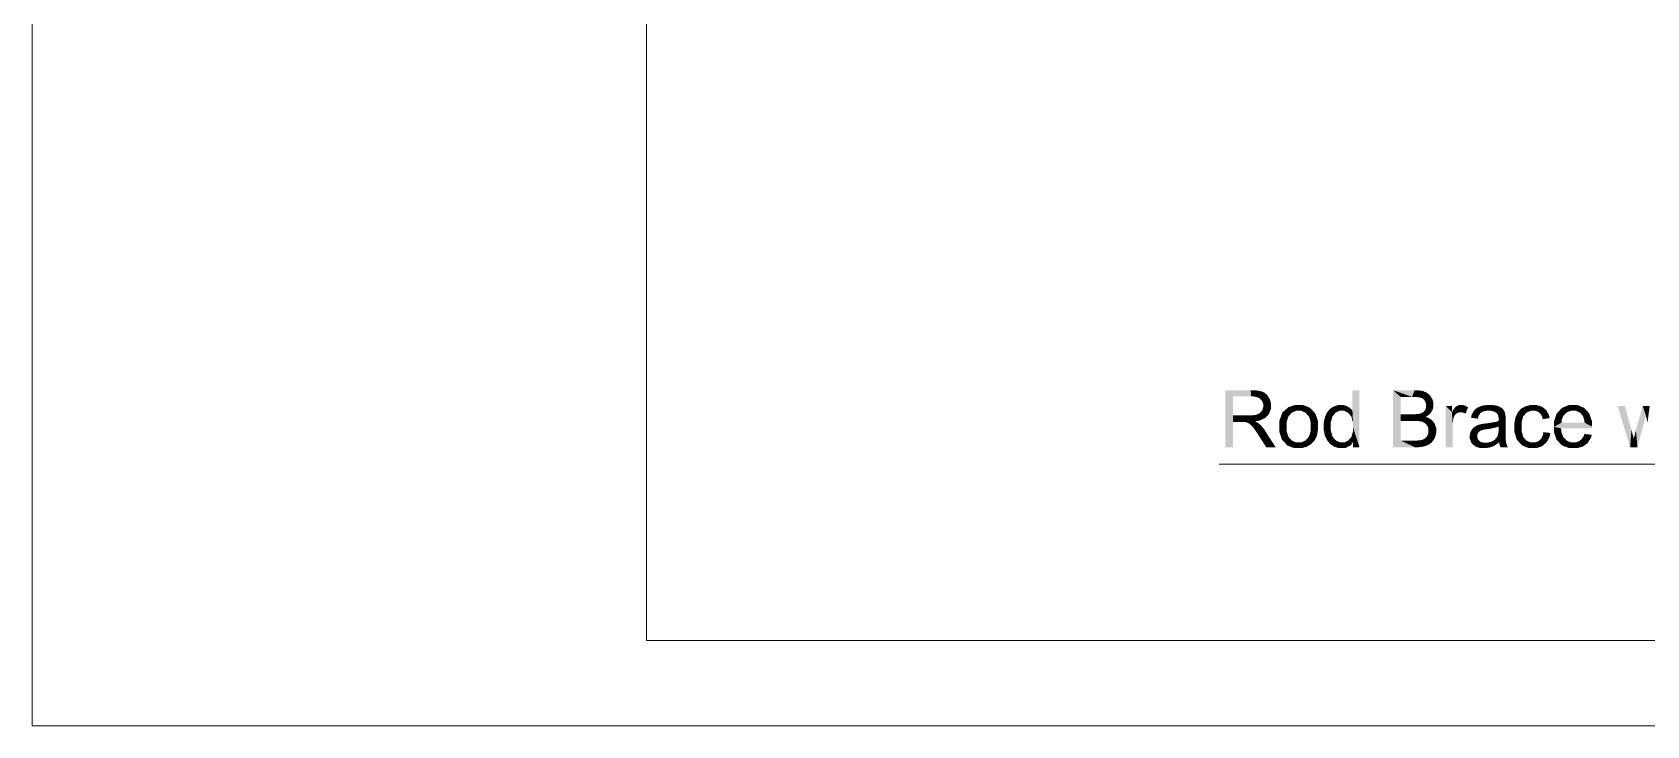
# Model space of a CAD drawing. Header units: millimetres. Extents: x 2 to 579, y 1 to 405.
# Drawn here: x 116.9 to 176.6, y 78.6 to 104.2 of the extents above; entities that cross this region are included whole.
import ezdxf

# ---------------------------------------------------------------- set-up
doc = ezdxf.new("R2010")
doc.units = ezdxf.units.MM
doc.linetypes.add('XKITLINE00', pattern=[0])
doc.layers.add('GraphicObject', color=6, linetype='Continuous', lineweight=0)
doc.layers.add('LinkedObject', color=7, linetype='Continuous', lineweight=0)

# ---------------------------------------------------------------- blocks, each defined once
blk = doc.blocks.new('*A3')
at = {"layer": 'GraphicObject', "color": 3, "linetype": 'XKITLINE00', "lineweight": 0}
for p, q in [((116.943, 217.521), (116.943, 78.569)), ((116.943, 78.569), (251.502, 78.569))]:
    blk.add_line(p, q, dxfattribs=at)
blk = doc.blocks.new('*A4')
at = {"layer": 'LinkedObject'}
for points in [[(161.282, 90.026), (161.004, 88.849), (161.004, 90.955)], [(161.004, 90.955), (161.282, 90.724), (161.282, 90.026)], [(161.948, 90.724), (161.004, 90.955), (161.936, 90.955)], [(161.282, 90.724), (161.004, 90.955), (161.948, 90.724)], [(161.936, 90.955), (162.065, 90.724), (161.948, 90.724)], [(162.29, 90.927), (161.936, 90.955), (162.077, 90.955)], [(162.364, 90.898), (161.936, 90.955), (162.29, 90.927)], [(162.236, 90.675), (161.936, 90.955), (162.364, 90.898)], [(162.065, 90.724), (161.936, 90.955), (162.236, 90.675)], [(162.364, 90.898), (162.29, 90.627), (162.236, 90.675)], [(162.437, 90.87), (162.29, 90.627), (162.364, 90.898)], [(162.29, 90.627), (162.437, 90.87), (162.344, 90.579)], [(162.344, 90.579), (162.437, 90.87), (162.597, 90.698)], [(162.597, 90.698), (162.398, 90.456), (162.344, 90.579)], [(162.641, 90.626), (162.398, 90.456), (162.597, 90.698)], [(162.685, 90.468), (162.398, 90.456), (162.641, 90.626)], [(162.597, 90.698), (162.437, 90.87), (162.554, 90.77)], [(165.951, 90.955), (165.692, 90.199), (165.692, 90.955)], [(165.951, 90.955), (165.715, 89.746), (165.692, 90.199)], [(165.715, 89.746), (165.951, 90.955), (165.951, 88.849)], [(167.196, 90.955), (167.474, 89.822), (167.196, 88.849)], [(167.474, 90.071), (167.474, 89.822), (167.196, 90.955)], [(167.196, 90.955), (167.474, 90.707), (167.474, 90.071)], [(167.896, 90.707), (167.196, 90.955), (167.986, 90.955)], [(167.474, 90.707), (167.196, 90.955), (167.896, 90.707)], [(167.896, 90.707), (167.986, 90.955), (168.009, 90.707)], [(167.986, 90.955), (168.17, 90.692), (168.009, 90.707)], [(168.107, 90.955), (168.17, 90.692), (167.986, 90.955)], [(168.301, 90.923), (168.17, 90.692), (168.107, 90.955)], [(168.17, 90.692), (168.301, 90.923), (168.217, 90.677)], [(168.217, 90.677), (168.301, 90.923), (168.264, 90.663)], [(168.264, 90.663), (168.301, 90.923), (168.374, 90.891)], [(168.374, 90.891), (168.336, 90.608), (168.264, 90.663)], [(168.447, 90.859), (168.336, 90.608), (168.374, 90.891)], [(168.561, 90.761), (168.336, 90.608), (168.447, 90.859)], [(168.602, 90.694), (168.336, 90.608), (168.561, 90.761)], [(168.336, 90.608), (168.602, 90.694), (168.361, 90.568)], [(168.602, 90.694), (168.386, 90.528), (168.361, 90.568)], [(168.386, 90.528), (168.602, 90.694), (168.411, 90.436)], [(168.411, 90.436), (168.602, 90.694), (168.685, 90.416)], [(168.685, 90.489), (168.602, 90.694), (168.644, 90.628)], [(168.685, 90.416), (168.602, 90.694), (168.685, 90.489)], [(161.282, 90.026), (161.282, 89.784), (161.004, 88.849)], [(161.605, 89.784), (161.282, 90.026), (161.88, 90.026)], [(161.282, 89.784), (161.282, 90.026), (161.605, 89.784)], [(161.605, 89.784), (161.88, 90.026), (161.659, 89.784)], [(161.659, 89.784), (161.88, 90.026), (161.736, 89.779)], [(161.736, 89.779), (161.88, 90.026), (161.76, 89.774)], [(161.76, 89.774), (161.88, 90.026), (161.792, 89.766)], [(161.792, 89.766), (161.88, 90.026), (161.856, 89.738)], [(161.856, 89.738), (161.88, 90.026), (161.976, 90.026)], [(161.856, 89.738), (161.976, 90.026), (161.887, 89.718)], [(161.976, 90.026), (162.093, 89.807), (161.887, 89.718)], [(162.125, 90.046), (162.093, 89.807), (161.976, 90.026)], [(162.093, 89.807), (162.125, 90.046), (162.244, 89.828)], [(162.179, 90.066), (162.54, 90.003), (162.125, 90.046)], [(162.468, 89.926), (162.125, 90.046), (162.54, 90.003)], [(162.244, 89.828), (162.125, 90.046), (162.468, 89.926)], [(162.233, 90.086), (162.54, 90.003), (162.179, 90.066)], [(162.54, 90.003), (162.233, 90.086), (162.314, 90.149)], [(162.342, 90.192), (162.54, 90.003), (162.314, 90.149)], [(162.37, 90.236), (162.54, 90.003), (162.342, 90.192)], [(162.37, 90.236), (162.685, 90.381), (162.54, 90.003)], [(162.398, 90.33), (162.685, 90.381), (162.37, 90.236)], [(162.685, 90.381), (162.398, 90.456), (162.685, 90.468)], [(162.398, 90.456), (162.685, 90.381), (162.398, 90.382)], [(162.685, 90.381), (162.398, 90.33), (162.398, 90.382)], [(162.54, 90.003), (162.685, 90.381), (162.612, 90.08)], [(162.612, 90.08), (162.685, 90.381), (162.685, 90.269)], [(163.228, 90.24), (162.992, 89.613), (163.11, 90.138)], [(163.322, 89.978), (162.992, 89.613), (163.228, 90.24)], [(163.11, 90.138), (162.992, 89.613), (162.992, 89.825)], [(163.566, 90.41), (163.228, 90.24), (163.326, 90.325)], [(163.707, 90.41), (163.228, 90.24), (163.566, 90.41)], [(163.61, 90.195), (163.228, 90.24), (163.707, 90.41)], [(163.228, 90.24), (163.449, 90.122), (163.385, 90.05)], [(163.449, 90.122), (163.228, 90.24), (163.61, 90.195)], [(163.322, 89.978), (163.228, 90.24), (163.385, 90.05)], [(163.61, 90.195), (163.707, 90.41), (163.707, 90.195)], [(163.707, 90.41), (163.802, 90.195), (163.707, 90.195)], [(164.121, 90.307), (163.707, 90.41), (163.864, 90.41)], [(164.221, 90.204), (163.707, 90.41), (164.121, 90.307)], [(163.962, 90.122), (163.707, 90.41), (164.221, 90.204)], [(163.802, 90.195), (163.707, 90.41), (163.962, 90.122)], [(163.962, 90.122), (164.221, 90.204), (164.026, 90.049)], [(164.221, 90.204), (164.091, 89.976), (164.026, 90.049)], [(164.091, 89.976), (164.221, 90.204), (164.155, 89.762)], [(164.155, 89.762), (164.221, 90.204), (164.42, 89.634)], [(164.42, 89.816), (164.221, 90.204), (164.32, 90.101)], [(164.42, 89.634), (164.221, 90.204), (164.42, 89.816)], [(164.705, 90.026), (164.629, 89.611), (164.667, 89.933)], [(164.952, 89.984), (164.629, 89.611), (164.705, 90.026)], [(164.743, 90.119), (165.01, 90.054), (164.705, 90.026)], [(164.705, 90.026), (165.01, 90.054), (164.952, 89.984)], [(164.857, 90.261), (165.01, 90.054), (164.743, 90.119)], [(165.067, 90.125), (164.857, 90.261), (164.933, 90.311)], [(165.01, 90.054), (164.857, 90.261), (165.067, 90.125)], [(165.009, 90.36), (165.211, 90.195), (164.933, 90.311)], [(164.933, 90.311), (165.211, 90.195), (165.067, 90.125)], [(165.178, 90.41), (165.211, 90.195), (165.009, 90.36)], [(165.272, 90.41), (165.211, 90.195), (165.178, 90.41)], [(165.211, 90.195), (165.272, 90.41), (165.298, 90.195)], [(165.272, 90.41), (165.386, 90.195), (165.298, 90.195)], [(165.341, 90.41), (165.386, 90.195), (165.272, 90.41)], [(165.464, 90.381), (165.386, 90.195), (165.341, 90.41)], [(165.517, 90.351), (165.386, 90.195), (165.464, 90.381)], [(165.517, 90.351), (165.534, 90.122), (165.386, 90.195)], [(165.571, 90.322), (165.534, 90.122), (165.517, 90.351)], [(165.659, 90.246), (165.534, 90.122), (165.571, 90.322)], [(165.692, 90.199), (165.534, 90.122), (165.659, 90.246)], [(165.534, 90.122), (165.692, 90.199), (165.595, 90.049)], [(165.595, 90.049), (165.692, 90.199), (165.655, 89.975)], [(165.692, 90.199), (165.715, 89.746), (165.655, 89.975)], [(167.962, 89.822), (167.474, 90.071), (167.93, 90.071)], [(167.474, 89.822), (167.474, 90.071), (167.962, 89.822)], [(168.063, 89.822), (167.93, 90.071), (168.023, 90.071)], [(167.962, 89.822), (167.93, 90.071), (168.063, 89.822)], [(168.156, 90.083), (168.391, 89.97), (168.023, 90.071)], [(168.023, 90.071), (168.391, 89.97), (168.063, 89.822)], [(168.197, 90.095), (168.465, 90.006), (168.156, 90.083)], [(168.391, 89.97), (168.156, 90.083), (168.465, 90.006)], [(168.25, 90.111), (168.465, 90.006), (168.197, 90.095)], [(168.33, 90.163), (168.612, 90.162), (168.25, 90.111)], [(168.25, 90.111), (168.612, 90.162), (168.465, 90.006)], [(168.357, 90.2), (168.612, 90.162), (168.33, 90.163)], [(168.612, 90.162), (168.357, 90.2), (168.384, 90.237)], [(168.384, 90.237), (168.685, 90.416), (168.612, 90.162)], [(168.411, 90.328), (168.685, 90.416), (168.384, 90.237)], [(168.685, 90.416), (168.411, 90.384), (168.411, 90.436)], [(168.411, 90.384), (168.685, 90.416), (168.411, 90.328)], [(168.465, 90.006), (168.612, 90.162), (168.575, 90.103)], [(168.612, 90.162), (168.685, 90.416), (168.648, 90.222)], [(168.648, 90.222), (168.685, 90.416), (168.685, 90.349)], [(169.133, 90.376), (169.367, 90.144), (169.133, 88.849)], [(169.367, 90.144), (169.133, 90.376), (169.367, 90.376)], [(169.133, 88.849), (169.367, 90.144), (169.392, 88.849)], [(169.531, 90.358), (169.367, 90.144), (169.493, 90.332)], [(169.641, 90.142), (169.367, 90.144), (169.531, 90.358)], [(169.493, 90.332), (169.367, 90.144), (169.412, 90.225)], [(169.367, 90.144), (169.392, 89.648), (169.392, 88.849)], [(169.392, 89.648), (169.367, 90.144), (169.392, 89.73)], [(169.392, 89.73), (169.367, 90.144), (169.414, 89.881)], [(169.414, 89.881), (169.367, 90.144), (169.435, 89.95)], [(169.435, 89.95), (169.367, 90.144), (169.45, 89.995)], [(169.45, 89.995), (169.367, 90.144), (169.498, 90.066)], [(169.498, 90.066), (169.367, 90.144), (169.531, 90.091)], [(169.531, 90.091), (169.367, 90.144), (169.565, 90.117)], [(169.565, 90.117), (169.367, 90.144), (169.641, 90.142)], [(169.569, 90.384), (169.683, 90.142), (169.531, 90.358)], [(169.531, 90.358), (169.683, 90.142), (169.641, 90.142)], [(169.651, 90.41), (169.683, 90.142), (169.569, 90.384)], [(169.696, 90.41), (169.683, 90.142), (169.651, 90.41)], [(169.696, 90.41), (169.73, 90.142), (169.683, 90.142)], [(169.894, 90.368), (169.696, 90.41), (169.761, 90.41)], [(169.961, 90.327), (169.696, 90.41), (169.894, 90.368)], [(169.824, 90.115), (169.696, 90.41), (169.961, 90.327)], [(169.73, 90.142), (169.696, 90.41), (169.824, 90.115)], [(169.824, 90.115), (169.961, 90.327), (169.871, 90.088)], [(170.184, 90.202), (170.071, 89.94), (170.145, 90.152)], [(170.408, 90.1), (170.071, 89.94), (170.184, 90.202)], [(170.145, 90.152), (170.071, 89.94), (170.088, 90.021)], [(170.344, 89.987), (170.071, 89.94), (170.408, 90.1)], [(170.224, 90.252), (170.495, 90.163), (170.184, 90.202)], [(170.408, 90.1), (170.184, 90.202), (170.452, 90.131)], [(170.452, 90.131), (170.184, 90.202), (170.495, 90.163)], [(170.338, 90.329), (170.495, 90.163), (170.224, 90.252)], [(170.412, 90.356), (170.495, 90.163), (170.338, 90.329)], [(170.66, 90.41), (170.412, 90.356), (170.487, 90.383)], [(170.63, 90.195), (170.412, 90.356), (170.66, 90.41)], [(170.495, 90.163), (170.412, 90.356), (170.63, 90.195)], [(170.63, 90.195), (170.66, 90.41), (170.721, 90.195)], [(170.721, 90.195), (170.66, 90.41), (170.818, 90.195)], [(170.759, 90.41), (170.818, 90.195), (170.66, 90.41)], [(171.015, 90.387), (170.759, 90.41), (170.856, 90.41)], [(171.076, 90.364), (170.759, 90.41), (171.015, 90.387)], [(170.965, 90.151), (170.759, 90.41), (171.076, 90.364)], [(170.818, 90.195), (170.759, 90.41), (170.965, 90.151)], [(170.965, 90.151), (171.076, 90.364), (171.015, 90.108)], [(171.015, 90.108), (171.076, 90.364), (171.051, 90.075)], [(171.076, 90.364), (171.088, 89.964), (171.051, 90.075)], [(171.256, 90.248), (171.088, 89.964), (171.076, 90.364)], [(171.227, 90.283), (171.076, 90.364), (171.137, 90.341)], [(171.256, 90.248), (171.076, 90.364), (171.227, 90.283)], [(171.087, 89.845), (171.342, 90.039), (171.086, 89.818)], [(171.086, 89.818), (171.342, 90.039), (171.088, 89.616)], [(171.088, 89.878), (171.342, 90.039), (171.087, 89.845)], [(171.284, 90.213), (171.088, 89.964), (171.256, 90.248)], [(171.325, 90.125), (171.088, 89.964), (171.284, 90.213)], [(171.336, 90.072), (171.088, 89.964), (171.325, 90.125)], [(171.088, 89.964), (171.336, 90.072), (171.342, 90.039)], [(171.088, 89.964), (171.342, 90.039), (171.088, 89.885)], [(171.088, 89.885), (171.342, 90.039), (171.088, 89.878)], [(171.349, 89.92), (171.088, 89.616), (171.342, 90.039)], [(171.753, 90.039), (171.671, 89.607), (171.712, 89.947)], [(171.997, 89.987), (171.671, 89.607), (171.753, 90.039)], [(171.794, 90.132), (172.058, 90.057), (171.753, 90.039)], [(171.753, 90.039), (172.058, 90.057), (171.997, 89.987)], [(171.918, 90.271), (172.058, 90.057), (171.794, 90.132)], [(172.119, 90.127), (171.918, 90.271), (172.002, 90.317)], [(172.058, 90.057), (171.918, 90.271), (172.119, 90.127)], [(172.085, 90.363), (172.278, 90.197), (172.002, 90.317)], [(172.002, 90.317), (172.278, 90.197), (172.119, 90.127)], [(172.267, 90.41), (172.278, 90.197), (172.085, 90.363)], [(172.365, 90.41), (172.278, 90.197), (172.267, 90.41)], [(172.278, 90.197), (172.365, 90.41), (172.375, 90.197)], [(172.365, 90.41), (172.44, 90.197), (172.375, 90.197)], [(172.692, 90.347), (172.365, 90.41), (172.489, 90.41)], [(172.771, 90.284), (172.365, 90.41), (172.692, 90.347)], [(172.55, 90.158), (172.365, 90.41), (172.771, 90.284)], [(172.44, 90.197), (172.365, 90.41), (172.55, 90.158)], [(172.55, 90.158), (172.771, 90.284), (172.595, 90.119)], [(172.771, 90.284), (172.641, 90.08), (172.595, 90.119)], [(172.641, 90.08), (172.771, 90.284), (172.704, 89.965)], [(172.704, 89.965), (172.771, 90.284), (172.973, 89.925)], [(172.95, 90.041), (172.771, 90.284), (172.849, 90.221)], [(172.973, 89.925), (172.771, 90.284), (172.95, 90.041)], [(173.331, 90.197), (173.133, 89.792), (173.232, 90.091)], [(173.486, 90.018), (173.133, 89.792), (173.331, 90.197)], [(173.43, 90.303), (173.608, 90.137), (173.331, 90.197)], [(173.331, 90.197), (173.608, 90.137), (173.486, 90.018)], [(173.844, 90.41), (173.43, 90.303), (173.687, 90.41)], [(173.757, 90.197), (173.43, 90.303), (173.844, 90.41)], [(173.608, 90.137), (173.43, 90.303), (173.757, 90.197)], [(173.757, 90.197), (173.844, 90.41), (173.846, 90.197)], [(173.844, 90.41), (173.944, 90.197), (173.846, 90.197)], [(174.247, 90.306), (173.844, 90.41), (173.997, 90.41)], [(174.344, 90.201), (173.844, 90.41), (174.247, 90.306)], [(174.104, 90.122), (173.844, 90.41), (174.344, 90.201)], [(173.944, 90.197), (173.844, 90.41), (174.104, 90.122)], [(174.104, 90.122), (174.344, 90.201), (174.166, 90.048)], [(174.344, 90.201), (174.206, 90), (174.166, 90.048)], [(174.206, 90), (174.344, 90.201), (174.255, 89.855)], [(174.255, 89.855), (174.344, 90.201), (174.537, 89.804)], [(174.537, 89.804), (174.344, 90.201), (174.441, 90.097)], [(175.751, 90.376), (175.948, 88.849), (175.484, 90.376)], [(175.994, 89.494), (175.948, 88.849), (175.751, 90.376)], [(176.409, 90.376), (176.529, 90.024), (176.162, 89.481)], [(176.162, 89.481), (176.529, 90.024), (176.216, 88.849)], [(176.671, 90.376), (176.529, 90.024), (176.409, 90.376)], [(176.529, 90.024), (176.671, 90.376), (176.589, 89.762)], [(161.004, 88.849), (161.282, 89.784), (161.282, 88.849)], [(161.887, 89.718), (162.093, 89.807), (161.918, 89.698)], [(162.093, 89.807), (161.989, 89.628), (161.918, 89.698)], [(162.148, 89.781), (161.989, 89.628), (162.093, 89.807)], [(161.989, 89.628), (162.148, 89.781), (162.028, 89.578)], [(162.028, 89.578), (162.148, 89.781), (162.067, 89.527)], [(162.067, 89.527), (162.148, 89.781), (162.26, 89.703)], [(162.26, 89.703), (162.168, 89.382), (162.067, 89.527)], [(162.26, 89.703), (162.148, 89.781), (162.232, 89.728)], [(162.321, 89.647), (162.168, 89.382), (162.26, 89.703)], [(162.437, 89.507), (162.168, 89.382), (162.321, 89.647)], [(162.168, 89.382), (162.437, 89.507), (162.229, 89.287)], [(162.229, 89.287), (162.437, 89.507), (162.491, 89.422)], [(163.258, 89.759), (162.992, 89.613), (163.322, 89.978)], [(162.992, 89.613), (163.258, 89.759), (163.258, 89.612)], [(162.992, 89.613), (163.19, 89.021), (162.992, 89.419)], [(163.258, 89.466), (163.19, 89.021), (162.992, 89.613)], [(163.258, 89.466), (162.992, 89.613), (163.258, 89.612)], [(163.322, 89.247), (163.19, 89.021), (163.258, 89.466)], [(164.091, 89.248), (164.42, 89.634), (164.332, 89.171)], [(164.155, 89.471), (164.42, 89.634), (164.091, 89.248)], [(164.155, 89.762), (164.42, 89.634), (164.155, 89.621)], [(164.42, 89.634), (164.155, 89.471), (164.155, 89.621)], [(164.332, 89.171), (164.42, 89.634), (164.376, 89.255)], [(164.376, 89.255), (164.42, 89.634), (164.42, 89.487)], [(164.894, 89.762), (164.629, 89.611), (164.952, 89.984)], [(164.667, 89.933), (164.629, 89.611), (164.629, 89.725)], [(164.629, 89.611), (164.894, 89.762), (164.894, 89.611)], [(164.629, 89.611), (164.894, 89.464), (164.629, 89.494)], [(164.894, 89.464), (164.629, 89.611), (164.894, 89.611)], [(164.629, 89.494), (164.894, 89.464), (164.671, 89.287)], [(164.671, 89.287), (164.894, 89.464), (164.713, 89.197)], [(164.713, 89.197), (164.894, 89.464), (164.956, 89.246)], [(165.715, 89.447), (165.951, 88.849), (165.656, 89.236)], [(165.715, 89.746), (165.951, 88.849), (165.715, 89.589)], [(165.715, 89.589), (165.951, 88.849), (165.715, 89.447)], [(167.196, 88.849), (167.474, 89.822), (167.474, 89.098)], [(168.063, 89.822), (168.391, 89.97), (168.217, 89.805)], [(168.391, 89.97), (168.271, 89.787), (168.217, 89.805)], [(168.271, 89.787), (168.391, 89.97), (168.324, 89.769)], [(168.324, 89.769), (168.391, 89.97), (168.408, 89.708)], [(168.632, 89.846), (168.391, 89.97), (168.486, 89.942)], [(168.408, 89.708), (168.391, 89.97), (168.632, 89.846)], [(168.408, 89.708), (168.632, 89.846), (168.439, 89.665)], [(168.439, 89.665), (168.632, 89.846), (168.469, 89.621)], [(168.469, 89.621), (168.632, 89.846), (168.684, 89.779)], [(168.684, 89.779), (168.5, 89.519), (168.469, 89.621)], [(168.479, 89.321), (168.786, 89.46), (168.723, 89.185)], [(168.5, 89.41), (168.786, 89.46), (168.479, 89.321)], [(168.735, 89.711), (168.5, 89.519), (168.684, 89.779)], [(168.786, 89.552), (168.5, 89.519), (168.735, 89.711)], [(168.786, 89.46), (168.5, 89.519), (168.786, 89.552)], [(168.5, 89.519), (168.786, 89.46), (168.5, 89.46)], [(168.786, 89.46), (168.5, 89.41), (168.5, 89.46)], [(168.723, 89.185), (168.786, 89.46), (168.755, 89.248)], [(168.755, 89.248), (168.786, 89.46), (168.786, 89.386)], [(170.077, 89.457), (170.026, 89.252), (170.052, 89.41)], [(170.32, 89.355), (170.026, 89.252), (170.077, 89.457)], [(170.071, 89.94), (170.344, 89.987), (170.323, 89.906)], [(170.103, 89.503), (170.338, 89.382), (170.077, 89.457)], [(170.077, 89.457), (170.338, 89.382), (170.32, 89.355)], [(170.169, 89.577), (170.338, 89.382), (170.103, 89.503)], [(170.356, 89.41), (170.169, 89.577), (170.211, 89.605)], [(170.338, 89.382), (170.169, 89.577), (170.356, 89.41)], [(170.252, 89.633), (170.407, 89.452), (170.211, 89.605)], [(170.211, 89.605), (170.407, 89.452), (170.356, 89.41)], [(170.345, 89.676), (170.407, 89.452), (170.252, 89.633)], [(170.396, 89.69), (170.407, 89.452), (170.345, 89.676)], [(170.434, 89.7), (170.473, 89.481), (170.396, 89.69)], [(170.407, 89.452), (170.396, 89.69), (170.44, 89.466)], [(170.44, 89.466), (170.396, 89.69), (170.473, 89.481)], [(170.549, 89.72), (170.586, 89.507), (170.434, 89.7)], [(170.434, 89.7), (170.586, 89.507), (170.473, 89.481)], [(170.626, 89.729), (170.666, 89.518), (170.549, 89.72)], [(170.549, 89.72), (170.666, 89.518), (170.586, 89.507)], [(170.782, 89.748), (170.806, 89.538), (170.626, 89.729)], [(170.626, 89.729), (170.806, 89.538), (170.666, 89.518)], [(171.012, 89.792), (171.088, 89.616), (170.782, 89.748)], [(170.782, 89.748), (171.088, 89.616), (170.806, 89.538)], [(170.806, 89.538), (171.088, 89.616), (171.017, 89.587)], [(171.086, 89.818), (171.088, 89.616), (171.012, 89.792)], [(171.066, 89.306), (171.349, 89.489), (171.349, 89.309)], [(171.086, 89.435), (171.349, 89.489), (171.066, 89.306)], [(171.349, 89.834), (171.086, 89.521), (171.088, 89.616)], [(171.349, 89.489), (171.086, 89.521), (171.349, 89.834)], [(171.349, 89.489), (171.086, 89.435), (171.086, 89.521)], [(171.349, 89.834), (171.088, 89.616), (171.349, 89.92)], [(171.937, 89.766), (171.671, 89.607), (171.997, 89.987)], [(171.712, 89.947), (171.671, 89.607), (171.671, 89.73)], [(171.671, 89.607), (171.937, 89.766), (171.937, 89.614)], [(171.937, 89.46), (171.671, 89.607), (171.937, 89.614)], [(171.671, 89.607), (171.861, 89.02), (171.671, 89.416)], [(171.937, 89.46), (171.861, 89.02), (171.671, 89.607)], [(171.995, 89.237), (171.861, 89.02), (171.937, 89.46)], [(172.704, 89.965), (172.973, 89.925), (172.722, 89.887)], [(173.419, 89.859), (173.133, 89.792), (173.486, 90.018)], [(173.133, 89.792), (173.419, 89.859), (173.413, 89.759)], [(173.413, 89.759), (173.133, 89.6), (173.133, 89.792)], [(173.413, 89.759), (174.537, 89.615), (173.133, 89.6)], [(174.537, 89.604), (173.133, 89.6), (174.537, 89.615)], [(174.537, 89.569), (173.133, 89.6), (174.537, 89.604)], [(173.133, 89.6), (173.329, 89.022), (173.133, 89.414)], [(173.405, 89.421), (173.329, 89.022), (173.133, 89.6)], [(173.405, 89.421), (173.133, 89.6), (173.398, 89.546)], [(174.536, 89.546), (173.133, 89.6), (174.537, 89.569)], [(173.398, 89.546), (173.133, 89.6), (174.536, 89.546)], [(174.264, 89.759), (174.537, 89.615), (173.413, 89.759)], [(174.255, 89.855), (174.537, 89.804), (174.264, 89.759)], [(174.537, 89.615), (174.264, 89.759), (174.537, 89.804)], [(176.083, 89.167), (175.948, 88.849), (175.994, 89.494)], [(176.162, 89.481), (176.216, 88.849), (176.125, 89.336)], [(162.229, 89.287), (162.491, 89.422), (162.507, 88.849)], [(162.507, 88.849), (162.491, 89.422), (162.855, 88.849)], [(162.992, 89.419), (163.19, 89.021), (163.091, 89.124)], [(163.19, 89.021), (163.322, 89.247), (163.385, 89.174)], [(163.449, 89.101), (163.19, 89.021), (163.385, 89.174)], [(163.449, 89.101), (163.707, 88.816), (163.19, 89.021)], [(163.19, 89.021), (163.707, 88.816), (163.288, 88.918)], [(163.288, 88.918), (163.707, 88.816), (163.547, 88.816)], [(163.61, 89.028), (163.707, 88.816), (163.449, 89.101)], [(163.707, 88.816), (163.61, 89.028), (163.707, 89.028)], [(163.707, 88.816), (163.803, 89.028), (163.807, 88.816)], [(163.803, 89.028), (163.707, 88.816), (163.707, 89.028)], [(164.075, 88.909), (163.803, 89.028), (163.963, 89.101)], [(163.991, 88.862), (163.803, 89.028), (164.075, 88.909)], [(163.807, 88.816), (163.803, 89.028), (163.991, 88.862)], [(164.027, 89.175), (164.159, 88.956), (163.963, 89.101)], [(163.963, 89.101), (164.159, 88.956), (164.075, 88.909)], [(164.332, 89.171), (164.027, 89.175), (164.091, 89.248)], [(164.288, 89.087), (164.027, 89.175), (164.332, 89.171)], [(164.159, 88.956), (164.027, 89.175), (164.288, 89.087)], [(164.956, 89.246), (164.873, 88.966), (164.713, 89.197)], [(164.713, 89.197), (164.873, 88.966), (164.755, 89.107)], [(165.018, 89.173), (164.873, 88.966), (164.956, 89.246)], [(164.873, 88.966), (165.018, 89.173), (164.95, 88.916)], [(164.95, 88.916), (165.018, 89.173), (165.079, 89.101)], [(165.079, 89.101), (165.285, 88.816), (164.95, 88.916)], [(164.95, 88.916), (165.285, 88.816), (165.026, 88.866)], [(165.026, 88.866), (165.285, 88.816), (165.194, 88.816)], [(165.225, 89.028), (165.285, 88.816), (165.079, 89.101)], [(165.285, 88.816), (165.225, 89.028), (165.309, 89.028)], [(165.285, 88.816), (165.711, 89.043), (165.425, 88.816)], [(165.394, 89.028), (165.711, 89.043), (165.285, 88.816)], [(165.394, 89.028), (165.285, 88.816), (165.309, 89.028)], [(165.538, 89.097), (165.711, 89.043), (165.394, 89.028)], [(165.425, 88.816), (165.711, 89.043), (165.639, 88.929)], [(165.711, 89.043), (165.538, 89.097), (165.597, 89.167)], [(165.656, 89.236), (165.711, 89.043), (165.597, 89.167)], [(165.656, 89.236), (165.951, 88.849), (165.711, 89.043)], [(165.711, 89.043), (165.951, 88.849), (165.711, 88.849)], [(167.474, 89.098), (167.999, 88.849), (167.196, 88.849)], [(168, 89.098), (167.999, 88.849), (167.474, 89.098)], [(168, 89.098), (168.099, 88.849), (167.999, 88.849)], [(168.067, 89.098), (168.099, 88.849), (168, 89.098)], [(168.162, 89.103), (168.269, 88.867), (168.067, 89.098)], [(168.067, 89.098), (168.269, 88.867), (168.099, 88.849)], [(168.19, 89.108), (168.269, 88.867), (168.162, 89.103)], [(168.339, 88.884), (168.19, 89.108), (168.238, 89.116)], [(168.269, 88.867), (168.19, 89.108), (168.339, 88.884)], [(168.319, 89.145), (168.569, 88.989), (168.238, 89.116)], [(168.238, 89.116), (168.569, 88.989), (168.339, 88.884)], [(168.351, 89.165), (168.569, 88.989), (168.319, 89.145)], [(168.339, 88.884), (168.569, 88.989), (168.408, 88.902)], [(168.569, 88.989), (168.351, 89.165), (168.384, 89.185)], [(168.437, 89.244), (168.723, 89.185), (168.384, 89.185)], [(168.384, 89.185), (168.723, 89.185), (168.569, 88.989)], [(168.408, 88.902), (168.569, 88.989), (168.523, 88.954)], [(168.458, 89.282), (168.723, 89.185), (168.437, 89.244)], [(168.723, 89.185), (168.458, 89.282), (168.479, 89.321)], [(168.569, 88.989), (168.723, 89.185), (168.615, 89.023)], [(168.615, 89.023), (168.723, 89.185), (168.692, 89.121)], [(170.052, 89.41), (170.026, 89.252), (170.026, 89.308)], [(170.302, 89.293), (170.026, 89.252), (170.32, 89.355)], [(170.026, 89.252), (170.302, 89.293), (170.302, 89.259)], [(170.302, 89.207), (170.026, 89.252), (170.302, 89.259)], [(170.026, 89.252), (170.302, 89.207), (170.026, 89.157)], [(170.026, 89.157), (170.302, 89.207), (170.094, 89)], [(170.094, 89), (170.302, 89.207), (170.161, 88.938)], [(170.161, 88.938), (170.302, 89.207), (170.341, 89.121)], [(170.341, 89.121), (170.229, 88.877), (170.161, 88.938)], [(170.38, 89.087), (170.229, 88.877), (170.341, 89.121)], [(170.419, 89.052), (170.229, 88.877), (170.38, 89.087)], [(170.229, 88.877), (170.419, 89.052), (170.422, 88.816)], [(170.547, 88.816), (170.419, 89.052), (170.534, 89.018)], [(170.422, 88.816), (170.419, 89.052), (170.547, 88.816)], [(170.534, 89.018), (170.623, 88.816), (170.547, 88.816)], [(170.609, 89.018), (170.623, 88.816), (170.534, 89.018)], [(170.684, 89.018), (170.623, 88.816), (170.609, 89.018)], [(170.623, 88.816), (170.684, 89.018), (170.765, 88.841)], [(170.832, 88.865), (170.684, 89.018), (170.816, 89.05)], [(170.765, 88.841), (170.684, 89.018), (170.832, 88.865)], [(171.109, 89.037), (170.816, 89.05), (170.874, 89.083)], [(171.037, 88.976), (170.816, 89.05), (171.109, 89.037)], [(170.898, 88.89), (170.816, 89.05), (171.037, 88.976)], [(170.832, 88.865), (170.816, 89.05), (170.898, 88.89)], [(170.932, 89.116), (171.357, 89.081), (170.874, 89.083)], [(171.357, 89.081), (171.109, 89.037), (170.874, 89.083)], [(170.932, 89.116), (171.349, 89.309), (171.357, 89.081)], [(171.018, 89.205), (171.349, 89.309), (170.932, 89.116)], [(171.045, 89.262), (171.349, 89.309), (171.018, 89.205)], [(171.349, 89.309), (171.045, 89.262), (171.066, 89.306)], [(171.109, 89.037), (171.357, 89.081), (171.115, 88.983)], [(171.115, 88.983), (171.357, 89.081), (171.366, 89.033)], [(171.366, 89.033), (171.141, 88.889), (171.115, 88.983)], [(171.374, 88.985), (171.141, 88.889), (171.366, 89.033)], [(171.374, 88.985), (171.162, 88.849), (171.141, 88.889)], [(171.407, 88.893), (171.162, 88.849), (171.374, 88.985)], [(171.162, 88.849), (171.407, 88.893), (171.431, 88.849)], [(171.671, 89.416), (171.861, 89.02), (171.766, 89.123)], [(171.861, 89.02), (171.995, 89.237), (172.054, 89.168)], [(172.113, 89.098), (171.861, 89.02), (172.054, 89.168)], [(172.113, 89.098), (172.364, 88.816), (171.861, 89.02)], [(171.861, 89.02), (172.364, 88.816), (171.956, 88.918)], [(171.956, 88.918), (172.364, 88.816), (172.208, 88.816)], [(172.266, 89.028), (172.364, 88.816), (172.113, 89.098)], [(172.364, 88.816), (172.266, 89.028), (172.361, 89.028)], [(172.437, 89.028), (172.364, 88.816), (172.361, 89.028)], [(172.437, 89.028), (172.785, 88.964), (172.364, 88.816)], [(172.364, 88.816), (172.785, 88.964), (172.489, 88.816)], [(172.563, 89.075), (172.785, 88.964), (172.437, 89.028)], [(172.489, 88.816), (172.785, 88.964), (172.699, 88.89)], [(172.785, 88.964), (172.563, 89.075), (172.614, 89.122)], [(172.665, 89.168), (172.785, 88.964), (172.614, 89.122)], [(172.665, 89.168), (172.998, 89.376), (172.785, 88.964)], [(172.73, 89.312), (172.998, 89.376), (172.665, 89.168)], [(172.998, 89.376), (172.73, 89.312), (172.743, 89.409)], [(172.785, 88.964), (172.998, 89.376), (172.871, 89.039)], [(172.871, 89.039), (172.998, 89.376), (172.977, 89.244)], [(173.133, 89.414), (173.329, 89.022), (173.231, 89.125)], [(173.476, 89.228), (173.329, 89.022), (173.405, 89.421)], [(173.329, 89.022), (173.476, 89.228), (173.426, 88.919)], [(173.54, 89.162), (173.426, 88.919), (173.476, 89.228)], [(173.604, 89.095), (173.426, 88.919), (173.54, 89.162)], [(173.604, 89.095), (173.859, 88.816), (173.426, 88.919)], [(173.426, 88.919), (173.859, 88.816), (173.692, 88.816)], [(173.763, 89.028), (173.859, 88.816), (173.604, 89.095)], [(173.859, 89.028), (173.859, 88.816), (173.763, 89.028)], [(173.93, 89.028), (174.295, 88.945), (173.859, 88.816)], [(173.93, 89.028), (173.859, 88.816), (173.859, 89.028)], [(173.859, 88.816), (174.295, 88.945), (173.991, 88.816)], [(174.051, 89.066), (174.295, 88.945), (173.93, 89.028)], [(173.991, 88.816), (174.295, 88.945), (174.21, 88.88)], [(174.101, 89.103), (174.38, 89.009), (174.051, 89.066)], [(174.295, 88.945), (174.051, 89.066), (174.38, 89.009)], [(174.152, 89.141), (174.38, 89.009), (174.101, 89.103)], [(174.152, 89.141), (174.529, 89.308), (174.38, 89.009)], [(174.231, 89.26), (174.529, 89.308), (174.152, 89.141)], [(174.529, 89.308), (174.231, 89.26), (174.261, 89.342)], [(174.38, 89.009), (174.529, 89.308), (174.497, 89.191)], [(175.948, 88.849), (176.083, 89.167), (176.216, 88.849)], [(176.086, 89.179), (176.216, 88.849), (176.083, 89.167)], [(176.125, 89.336), (176.216, 88.849), (176.086, 89.179)]]:
    blk.add_hatch(color=7, dxfattribs=at).paths.add_polyline_path(points, flags=17)
at = {"layer": 'LinkedObject', "color": 2, "linetype": 'XKITLINE00', "lineweight": 0}
for p, q in [((139.622, 81.712), (139.622, 153.204)), ((223.775, 81.712), (139.622, 81.712))]:
    blk.add_line(p, q, dxfattribs=at)
at = {"layer": 'LinkedObject', "color": 7, "linetype": 'XKITLINE00', "lineweight": 0}
for p, q in [((160.773, 88.226), (162.895, 88.226)), ((162.895, 88.226), (164.53, 88.226)), ((164.53, 88.226), (166.164, 88.226)), ((166.164, 88.226), (166.981, 88.226)), ((166.981, 88.226), (168.942, 88.226)), ((168.942, 88.226), (169.921, 88.226)), ((169.921, 88.226), (171.555, 88.226)), ((171.555, 88.226), (173.025, 88.226)), ((173.025, 88.226), (174.66, 88.226)), ((174.66, 88.226), (175.477, 88.226)), ((175.477, 88.226), (177.6, 88.226))]:
    blk.add_line(p, q, dxfattribs=at)

msp = doc.modelspace()

# ---------------------------------------------------------------- block references
at = {"lineweight": 0}
for name in ['*A3', '*A4']:
    msp.add_blockref(name, (0, 0), dxfattribs=at)

doc.saveas('drawing.dxf')
